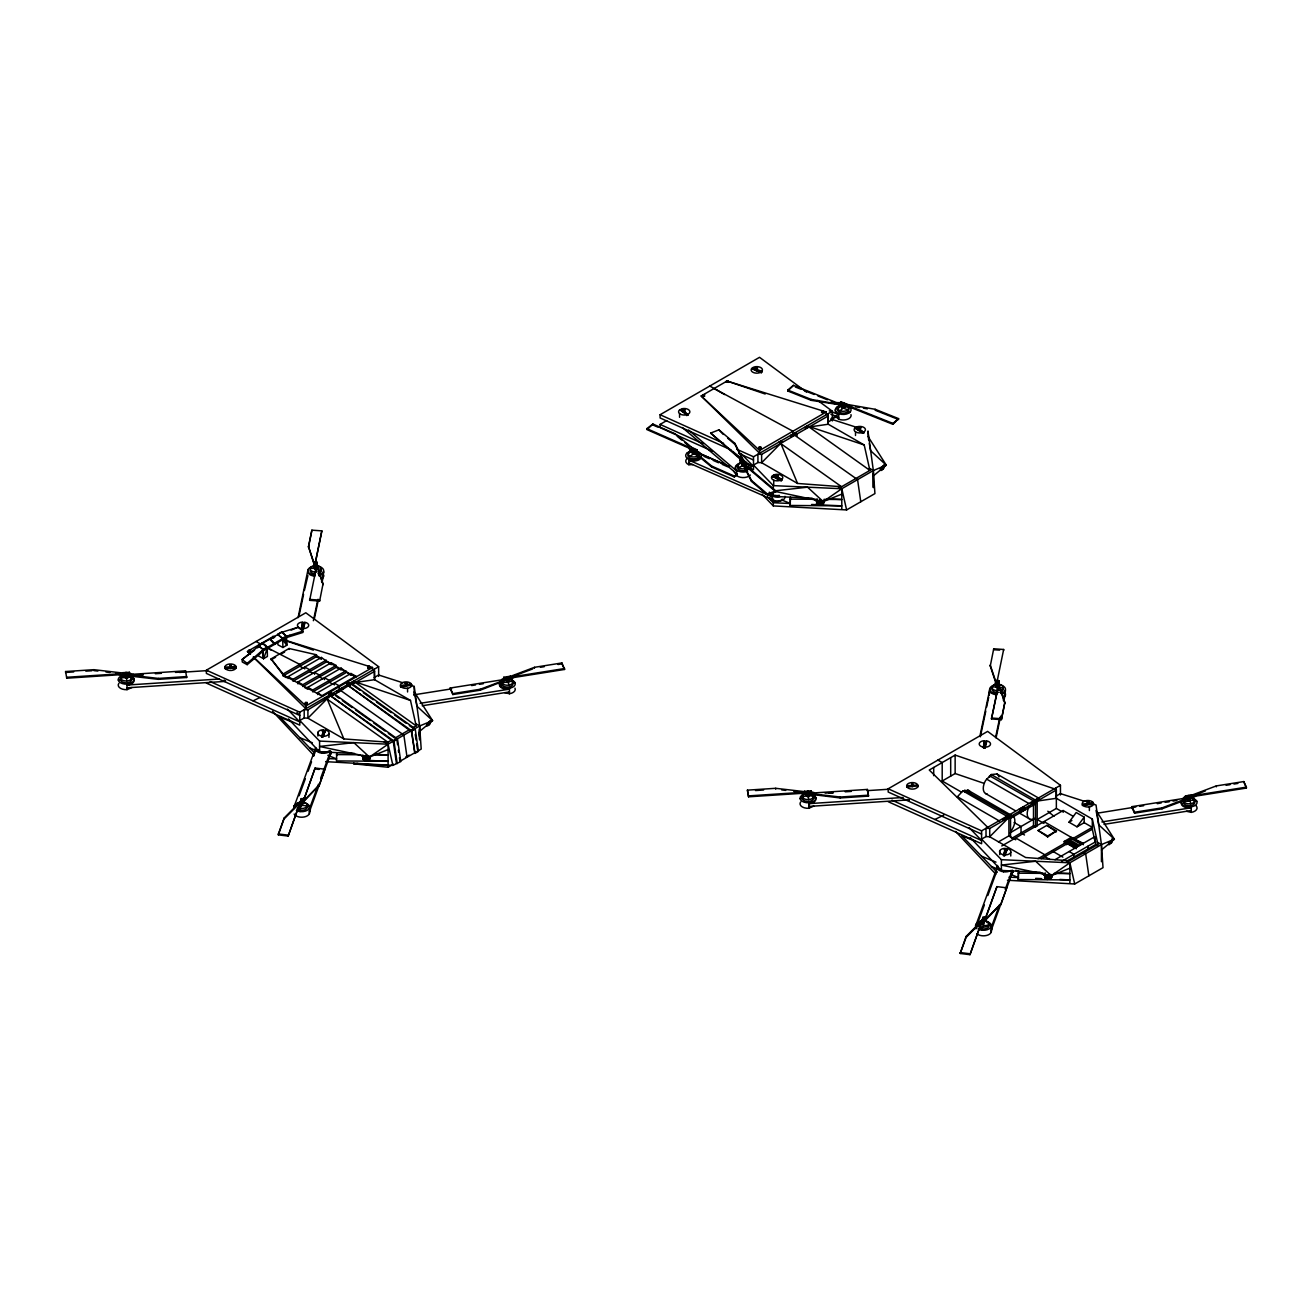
<?xml version="1.0" encoding="UTF-8"?>
<svg xmlns="http://www.w3.org/2000/svg" width="1312" height="1312" viewBox="0 0 1312 1312"><rect width="100%" height="100%" fill="white"/><g stroke="black" fill="none" stroke-linecap="round" stroke-linejoin="round"><path stroke-width="1.5" d="M336.725 755.794L336.725 752.629L336.446 760.927L388.09 761.304L365.917 760.304M790.168 505.464L790.431 497.182L790.168 505.464L841.796 505.858L811.587 504.48M1018.26 879.532L1018.522 871.234L1018.26 879.532L1069.887 879.926L1059.817 879.466M428.45 724.913L429.713 721.633M882.172 469.466L883.632 466.318M1110.264 843.518L1111.723 840.385M127.264 673.056C125.722 675.418 123.869 671.4 127.051 672.744C132.282 681.978 120.097 677.222 126.264 675.631L158.391 679.337L186.681 677.5L186.681 676.566L158.391 678.419L126.264 674.696L129.642 674.483L129.38 673.187L133.217 674.253L185.55 670.826L186.681 677.5M225.09 668.005L225.27 668.415A5.642 3.264 0 0 0 231.158 670.465A5.642 3.264 0 0 0 236.111 667.71L235.783 666.037A5.642 3.264 0 0 0 229.879 663.987A5.642 3.264 0 0 0 224.926 666.742C223.056 671.957 233.093 665.102 236.111 667.283L236.111 668.218L232.437 668.448M806.896 791.972C808.799 788.561 811.226 795.99 808.356 796.958C804.764 796.712 806.454 791.661 809.078 791.661M906.723 785.773L906.74 785.363A5.642 3.264 0 0 1 911.692 782.592A5.642 3.264 0 0 1 917.58 784.642L917.924 786.823L917.924 785.904L906.723 787.134L906.723 785.773L917.76 785.052M273.601 637.468L272.634 636.533L274.585 637.124M429.221 722.748L428.368 723.109L429.139 723.798L429.024 722.453M883.714 465.104A2.263 0.935 -71.2 0 1 884.173 467.023A2.263 0.935 -71.2 0 1 882.746 469.384A2.263 0.935 -71.2 0 1 882.025 467.876C884.026 470.057 881.221 465.383 883.714 466.695L883.32 465.809M1110.264 841.91L1111.231 842.255L1111.379 840.287M393.305 740.591L393.223 741.444L330.706 695.901L393.305 740.591L396.847 738.541L334.248 693.851L330.69 696.114M396.847 738.541L396.749 739.41M411 730.374L410.902 731.227L348.402 685.684L411 730.374L414.543 728.324L351.944 683.634L348.385 685.897M414.543 728.324L414.444 729.193L409.344 725.552M273.093 636.91L272.535 637.944L273.765 638.042M333.346 694.573L330.968 692.884L329.164 694.114L331.247 692.851L331.247 694.064M330.968 692.884L333.363 694.36M331.51 696.246L331.592 695.376M332.477 694.868L307.91 709.874L304.204 709.677L304.204 717.976L299.776 720.534L319.587 741.083L388.09 744.199L419.627 725.979L432.583 720.632L414.231 691.818L416.937 706.2L432.583 720.632L419.627 731.374M334.248 693.851L334.15 694.72L350.173 684.667M351.026 684.372L348.648 682.666L346.86 683.896L348.943 682.65L348.943 683.847M348.648 682.666L351.009 684.585L348.352 686.11M349.189 686.028L349.287 685.176M366.606 757.86C369.771 754.58 366.901 759.73 367.18 758.434C370.197 759.828 368.393 755.105 366.196 758.762L362.883 756.86L362.883 759.386L365.392 760.812L369.771 759.304L370.542 756.516L368.541 757.204L367.573 760.058M820.312 502.414C823.493 499.118 820.607 504.267 820.886 502.972C823.92 504.382 822.116 499.642 819.918 503.3L816.589 501.414M1048.534 876.892L1050.076 875.252L1048.895 877.105L1050.797 876.875L1049.961 875.776L1049.01 877.269M300.546 800.533C304.433 803.124 300.596 796.876 300.546 802.37L301.252 800.451M302.4 804.781L301.711 805.929L300.645 804.978M301.137 803.092L302.777 802.468L300.809 802.075M960.187 953.48L966.091 936.473L982.36 920.056L981.655 921.975L983.852 922.238L980.9 924.009L969.978 954.677L960.187 953.48L966.091 937.391L982.36 920.975C987.378 912.578 977.998 929.946 988.986 924.566M983.229 921.762L984.558 921.254L983.393 920.466M1050.354 875.809L1052.355 875.137L1051.781 877.712L1047.189 879.417L1044.68 877.154L1044.68 878.007L1044.992 875.711L1041.613 873.038L1044.992 875.711M1110.756 840.976L1112.379 840.205M314.634 564.144C311.37 573.787 321.817 568.112 315.897 563.57C313.109 563.192 317.127 568.162 314.634 565.98L308.468 546.497L311.895 530.163L321.85 530.868L315.487 561.979L321.85 530.868M308.468 547.416L311.895 530.163M298.086 617.657L307.91 570.13M298.972 616.214L303.564 594.451M304.384 590.498L307.91 575.656M314.224 566.079L315.044 562.192L317.291 562.356L316.471 567.161L314.224 566.997L316.028 570.146L314.224 566.079L316.471 566.243L317.291 562.356M314.224 567.932L315.044 562.192M301.662 628.481L302.268 622.118A5.642 3.264 0 0 0 297.463 624.955A5.642 3.264 0 0 0 300.956 628.366L303.121 629.498L305.171 622.314A5.642 3.264 0 0 1 308.664 625.742A5.642 3.264 0 0 1 303.859 628.579L303.121 629.498M301.662 629.399L303.006 622.118M302.383 629.498L304.466 623.134M303.121 628.579L304.466 622.216M315.618 569.474L315.077 573.918A5.642 3.264 0 0 1 310.157 570.277M316.881 565.226L323.047 583.791L319.62 601.044L309.665 600.338L316.028 569.228M313.371 620.707L317.881 599.338M321.555 581.856L323.605 572.147A7.905 4.559 0 0 1 318.849 575.804M314.257 619.297L318.422 599.518M322.178 581.708L323.605 574.918M996.612 693.818A7.905 4.559 0 0 1 989.658 689.325A7.905 4.559 0 0 1 996.464 684.766L990.265 666.02L993.709 648.784L1003.647 649.473L1003.647 650.408M979.884 736.262L989.724 689.653A7.905 4.559 0 0 0 996.612 694.737M980.359 736.803L985.788 711.088M986.624 707.135L988.707 697.23M989.724 692.424L989.117 695.262L989.724 688.734M998.252 686.045L998.694 683.831L1004.861 702.396L1001.417 719.648L991.478 718.943L997.842 688.767L996.038 686.537L996.858 680.813L999.104 680.961L997.727 685.323M1003.647 649.473L997.284 680.584L997.284 679.665L999.104 681.896L996.858 681.732L996.038 686.537L998.284 686.701L998.252 684.208A5.642 3.264 0 0 1 1003.155 686.98A5.642 3.264 0 0 1 999.777 690.44M983.475 747.086L984.082 740.722A5.642 3.264 0 0 0 979.26 743.56A5.642 3.264 0 0 0 982.77 746.987L984.935 748.102L986.985 740.936A5.642 3.264 0 0 1 990.478 744.347A5.642 3.264 0 0 1 985.673 747.184L984.935 748.102M983.475 748.004L984.82 740.722M984.197 748.119L986.263 741.739M984.935 747.184L986.263 740.821M997.727 688.078L996.89 692.523M999.104 680.961L998.284 684.848L996.038 684.7M991.478 718.943L997.842 687.832L996.038 685.618L998.284 685.766M995.595 737.36L999.678 717.943M1003.368 700.477L1005.418 690.752A7.905 4.559 0 0 1 1002.434 693.802M996.054 737.902L1000.646 716.139M1003.975 700.313L1005.418 693.523M1001.417 719.648L1004.861 702.396M411.328 731.096L414.92 753.416L418.446 751.382L415.264 729.242L414.559 728.636L411.296 731.128M294.134 814.063A7.905 4.559 0 0 0 302.072 817.212A7.905 4.559 0 0 0 309.386 813.604L310.403 808.963M976.062 928.765L976.751 925.682L975.718 928.47L975.718 924.78M976.833 933.75A7.905 4.559 0 0 0 984.902 935.751A7.905 4.559 0 0 0 991.2 932.209L992.216 927.568M274.7 636.976L272.634 636.533M267.189 647.521C264.893 642.339 258.48 642.339 257.628 647.816L262.22 643.208L267.189 647.521L282.687 638.583L277.718 634.254L281.588 632.023L286.557 636.254L302.957 631.154L302.99 632.433L286.59 637.534L259.842 652.786M278.374 833.956L284.278 817.868L300.546 801.452L299.841 803.37L302.055 803.633L299.087 805.404L288.181 836.072L278.374 834.875L278.374 833.956L288.181 835.154M278.374 834.875L284.278 817.868M297.332 804.207A7.905 4.559 0 0 0 293.921 807.093L315.7 747.758M299.087 795.761L305.319 778.803M308.09 771.259L311.534 761.846M313.617 756.188L315.7 750.53M328.951 737.393L328.951 733.703A5.642 3.264 0 0 0 325.983 730.128L322.26 737.147L323.129 729.784A5.642 3.264 0 0 0 317.898 732.358L317.898 736.048M321.555 737L323.867 729.816M322.26 737.147L325.294 730.915M322.998 737.18L325.294 729.98M299.841 804.289L301.252 798.614L303.449 798.877L302.76 801.714L319.013 785.298L302.76 802.649M288.181 836.072L299.087 805.404M299.087 806.322L302.055 804.551L303.449 798.877M315.126 768.028L304.204 798.696L315.126 768.028L324.917 769.226L319.013 786.232M302.055 804.551L303.449 800.73M300.005 811.587L301.416 801.304M318.521 784.1L309.386 808.979A7.905 4.559 0 0 0 308.271 805.552M320.62 778.36L330.46 751.579M309.386 811.751L331.165 752.432L331.165 753.35M977.44 923.796L984.361 904.952M987.821 895.522L996.808 871.02M1010.765 856.014L1010.765 852.324A5.642 3.264 0 0 0 1007.796 848.733L1004.057 855.752L1004.943 848.388A5.642 3.264 0 0 0 999.711 850.963L999.711 854.653M1003.368 855.621L1005.664 848.421M1004.057 855.752L1007.108 849.52M1004.795 855.785L1007.108 848.602M980.9 924.927L983.852 923.172L981.655 922.894L983.049 917.219L985.263 917.498L984.558 920.335L1000.826 903.919L984.558 921.254M969.978 954.677L980.9 924.009M981.655 922.894L983.049 917.219M985.263 917.498L983.852 921.319L981.655 921.057M1000.826 904.837L1006.73 887.83L996.94 886.633L986.017 916.383L983.049 918.138M983.229 924.517L981.819 930.192M985.263 919.335L983.688 923.238L983.688 918.63M986.017 917.301L996.94 886.633M999.629 904.624L991.2 927.6A7.905 4.559 0 0 0 987.05 922.582M1005.238 889.323L1012.274 870.184M991.2 930.356L1012.979 871.037A7.905 4.559 0 0 1 1011.109 873.136M263.548 658.673L262.564 650.67L263.548 658.673L267.222 648.718L267.418 656.443L263.548 658.673L258.628 656M428.942 723.01L429.91 722.223M428.302 723.42L428.942 722.092L428.647 723.289M1111.74 841.828L1108.968 844.797L1108.509 842.714M314.634 565.98L316.881 565.98L323.047 584.709L323.047 583.791M316.881 564.291L315.618 564.865M997.432 688.095C989.51 678.73 1004.516 683.372 996.874 684.159M998.694 682.912L996.448 682.748M429.139 722.19L428.45 723.306M694.72 451.033L692.49 451.049L694.638 450.705M305.778 703.888C303.072 702.691 310.19 703.38 305.483 702.51C304.253 703.79 309.304 704.724 305.483 703.412L307.106 704.314L305.516 704.347M306.844 703.872L307.09 702.494L305.483 702.51M368.065 666.381C372.444 667.136 367.491 667.956 368.082 668.218L368.065 666.381L369.656 666.365L369.689 668.185M368.082 668.218L368.328 666.824M369.41 667.742L369.656 666.365M323.014 577.756L323.605 571.228M1004.812 696.36L1005.418 689.833M882.32 467.679L883.14 466.334M984.558 919.4L982.327 919.302M365.392 760.812L364.605 756.827L366.212 754.99M822.263 501.742L824.264 501.069L823.477 503.857L819.098 505.35L816.589 503.103L816.589 503.939L817.163 498.839M819.098 505.35L818.311 501.381L819.623 499.757M1044.68 878.007L1045.254 872.89M1047.189 879.417L1046.976 874.579M957.301 796.843L962.942 790.874L968.584 790.316A11.3 6.527 -60 0 1 970.65 793.268M726.34 381.07L728.291 381.677M759.025 447.195L761.124 447.474L759.205 447.064L761.157 448.409L759.222 448.884L760.829 447.966M1069.018 822.214L1076.201 812.522L1084.188 817.13L1084.188 822.673L1077.004 826.822L1069.018 822.214L1071.888 820.541M1077.004 826.822L1084.188 817.13M774.654 500.954L773.309 502.742L773.309 505.907L846.617 509.942L874.924 493.591L873.349 470.516L867.954 430.976L868.626 439.963M367.393 758.434L368.344 757.188M368.147 756.253L366.884 758.139L367.868 758.73L368.836 757.483L367.573 756.614M367.13 758.287L368.098 757.04M751.792 368.41L751.464 368.803A5.642 3.264 0 0 0 753.564 372.575A5.642 3.264 0 0 0 760.435 372.378L761.419 372.674L762.092 370.984A5.642 3.264 0 0 0 759.992 367.212A5.642 3.264 0 0 0 753.121 367.409L751.792 369.344L751.792 368.41L761.764 372.28M842.271 403.079L842.829 404.063L844.338 403.489L842.271 403.079L842.091 408.163L844.223 407.77M844.272 405.506L811.21 400.34L787.774 390.992L787.774 390.074L793.465 385.318L838.302 403.309M727.848 380.808L726.75 381.94M1002.876 819.787L1006.862 816.244L1010.863 815.178M1031.183 803.436L1035.168 799.894L1039.17 798.828M284.278 818.786L297.84 805.109M962.942 790.874L1008.895 817.409L989.724 836.777L986.017 836.58L981.589 839.139L1001.4 859.688L1069.887 862.804L1101.44 844.584L1114.38 839.237L1096.045 810.439L1098.751 824.822L1114.38 839.237L1101.44 849.979M692.703 448.72L693.179 449.721L694.72 449.196L692.703 448.72L692.49 453.804L694.638 453.476M776.704 478.831L781.116 480.782L781.116 479.864L771.915 476.338A5.642 3.264 0 0 0 773.719 480.176L773.719 485.702M781.116 480.782C783.969 478.093 771.751 477.634 772.276 475.977M782.001 480.11L782.362 478.814A5.642 3.264 0 0 0 780.558 474.993A5.642 3.264 0 0 0 773.686 474.993L773.162 476.223M428.844 723.273L427.302 723.502A2.263 0.935 -71.2 0 0 429.024 723.42M882.566 467.826L881.008 468.056M1110.657 841.894L1109.116 842.124M125.263 677.336L120.524 678.107L120.524 679.96L118.277 680.108M250.264 651.621C250.838 648.554 247.935 654.212 250.543 651.096C248.591 647.866 247.689 653.376 250.28 651.162L250.313 652.097M262.22 643.208L242.179 659.493L242.244 661.986L247.181 664.659L263.351 650.949M247.181 664.659L247.132 663.364L263.318 649.67L258.349 645.438M756.368 371.165L757.188 370.46M787.774 390.992L793.465 385.318M839.778 402.866L841.058 401.8L846.634 404.014L845.354 406.933L839.778 404.703L839.778 402.866L845.354 405.096L846.634 404.014M839.992 410.738L842.566 408.59L842.566 403.981M892.931 423.415L898.622 418.643L875.202 409.311L843.846 403.834L846.634 404.932L845.354 406.015L849.602 406.13L892.931 423.415L892.931 424.334L849.602 407.048L845.354 406.933L845.354 405.096M892.931 424.334L898.622 418.643M873.349 475.912L886.289 465.17L867.954 436.371M248.722 650.932L250.707 650.276M248.755 651.867L249.198 650.539M506.383 678.894L508.482 679.206L480.241 690.194L452.788 694.54L450.131 688.046L500.922 679.993L503.792 678.173L504.398 679.436L507.662 678.927L480.241 689.259L452.788 693.622L450.131 688.046M691.588 449.245L690.227 450.295L691.588 447.408L696.984 449.786L695.606 452.656L690.227 450.295L688.734 447.982L646.832 429.549L646.832 428.63L652.917 424.038L675.565 433.993M648.358 428.401L652.917 424.038M690.178 456.314L692.916 454.247L692.916 449.622M692.916 451.476L711.645 466.99L734.294 476.961L737.328 473.73M734.294 476.961L737.328 474.665M777.59 478.158L777.147 475.731M254.544 650.162L242.179 659.493L247.132 663.364M821.771 410.935L823.378 411.804M823.378 410.902C818.54 411.722 824.313 414.297 823.395 411.837M998.957 776.917A11.3 6.527 -60 0 0 996.89 773.982L991.249 774.539L985.591 780.509A11.3 6.527 -60 0 0 987.247 794.055M277.586 641.552L277.98 644.832L282.916 647.505L286.787 645.258L285.786 637.255L289.87 635.32M863.952 432.763L856.72 426.974L863.952 432.763L862.853 433.304L855.112 427.843A5.642 3.264 0 0 0 855.506 431.812L855.506 435.502M858.015 430.074L855.604 428.45L856.72 427.909M863.952 431.845L864.444 431.517A5.642 3.264 0 0 0 864.067 427.564A5.642 3.264 0 0 0 857.326 426.744L856.72 426.974M564.586 668.53L513.796 676.598L510.926 678.402L510.319 677.14L507.055 677.664L534.476 667.316L561.93 662.954L564.586 669.448L513.796 677.517L510.926 679.321L504.398 680.354L503.792 677.254L510.319 676.221L510.926 679.321M1189.459 797.188L1189.738 798.385L1162.055 808.799L1134.585 813.161L1131.928 807.585L1131.928 806.65L1182.719 798.598L1185.605 795.876L1192.132 794.826L1192.739 797.926L1186.196 798.975L1185.605 795.876M1185.605 797.712L1182.719 799.516L1182.719 798.598M1192.132 794.826L1192.739 797.926L1195.609 796.122L1246.4 788.069L1246.4 787.151L1195.609 795.203L1192.739 797.007L1192.132 795.761M301.252 798.614L301.252 799.533L304.204 797.778M781.116 479.864L780.591 480.159A5.642 3.264 0 0 1 773.719 480.176M296.938 712.514L299.776 715.45L206.378 673.417L206.378 670.186L305.811 612.77L378.643 666.693L378.643 676.385M250.379 654.294L247.443 651.424L273.322 636.484M262.236 643.47L281.588 632.368L297.988 627.267L302.957 631.154M731.079 449.918L660.1 417.954L660.1 414.723L759.533 357.323L806.47 392.075M701.166 395.978L759.599 450.475L759.599 453.247L701.166 395.978L727.045 381.038L826.248 412.001L826.248 414.772M263.302 649.309L267.189 647.078M282.67 638.14L286.541 635.91M712.4 451.18L660.1 427.646L660.1 424.416L666.742 420.562M317.652 694.573L317.602 692.703L322.555 696.311L283.146 674.942L271.059 658.903L289.083 648.505L316.438 654.77L316.487 656.64L321.407 659.313M271.076 659.838L275.586 657.246M281.604 653.77L284.606 652.031M286.442 677.664L283.162 675.877L283.113 674.007L316.438 654.77M283.162 675.877L316.487 656.64M288.099 678.55L288.05 676.68L321.358 657.443L331.264 664.659L331.214 662.79L297.89 682.027L297.939 683.896M288.05 676.68L292.97 679.354L326.294 660.116M326.344 661.986L293.019 681.223L292.97 679.354M297.89 682.027L302.826 684.7L336.134 665.463L336.184 667.332L341.12 670.006M336.184 667.332L302.875 686.57L302.826 684.7M304.515 687.455L307.795 689.243L307.746 687.357L341.071 668.12L350.976 675.336L350.927 673.466L317.602 692.703M307.746 687.357L312.682 690.03L345.991 670.793M346.04 672.662L312.715 691.9L312.682 690.03M322.522 695.376L355.847 676.139L355.88 677.074L346.024 671.728M253.298 657.148L305.893 708.693L305.893 705.938L372.526 667.464L372.526 670.219M329.476 694.114L331.247 693.08M347.172 683.896L348.943 682.88M206.378 670.186L299.776 712.236L378.643 666.693M759.205 447.95L760.796 447.031M330.673 696.328L334.199 694.278M412.624 727.898L416.166 725.848L410.492 700.444L374.56 679.698L374.215 669.251L374.56 671.383L351.846 684.503L360.062 690.358M759.599 450.475L826.248 412.001M736.672 449.212L753.498 456.773L832.366 411.246L817.802 400.455M374.215 677.55L378.643 674.991L402.997 682.83M757.926 462.513L757.926 454.214L761.632 454.411L828.266 415.937L827.921 413.805L828.266 424.235L864.214 444.981L869.889 470.401L841.582 486.736L797.565 483.456L761.632 462.71L757.926 462.513L753.498 465.071L773.309 485.62L841.796 488.736L873.349 470.516L886.289 465.17L870.643 450.754L869.298 443.554M827.921 422.103L832.366 419.545L856.72 427.368M304.204 717.976L307.91 718.172L343.859 738.918L387.86 742.198L391.402 740.148M409.098 729.931L394.945 738.115L388.368 733.424M393.223 741.444L397.142 739.033L393.354 741.247M414.822 728.816L411 730.964L415.264 729.242M396.437 763.354L393.239 741.214L397.569 739.46L400.767 761.6L392.895 765.388L325.638 761.649M367.278 758.369L368.836 757.483M353.846 762.928L353.846 763.846L388.09 767.241L393.338 764.207M405.605 757.122L409.114 755.105M399.455 757.696L399.98 761.304L421.201 749.054L419.627 725.979L414.231 686.438L410.492 685.225M981.589 834.071L888.191 792.022L888.191 788.791L987.624 731.391L1060.457 785.298L1060.457 794.99M1054.34 788.84L955.136 755.089L929.257 770.029L987.706 827.314M937.9 760.091L942.196 762.567L942.196 781.017L955.136 773.539L983.754 783.264M888.191 788.791L981.589 830.84L1060.457 785.298M989.724 828.479L1056.357 790.004L1056.029 787.872L1056.357 798.303L1092.306 819.049L1097.98 844.469L1069.674 860.803L1025.656 857.523L989.724 836.777L989.724 828.479L986.017 828.282L986.017 836.58M1010.552 818.294L1035.529 803.879M1056.029 796.171L1060.457 793.612L1084.811 801.435M1010.092 832.825L1035.168 818.344L1033.102 819.229A11.3 6.527 -60 0 1 1029.526 805.863M998.432 841.894L1008.895 835.859L1015.685 839.778L1015.685 837.925L1044.828 854.768L1044.828 856.605L1049.912 859.54M1061.26 811.275L1056.357 808.438L1037.185 819.508L1043.975 823.428M1011.667 838.384L1033.495 825.773L1035.529 826.937L1037.185 825.97L1037.185 801.074L991.249 774.539M1001.778 845.945L1063.146 810.521L1073.446 816.458M1038.071 830.463L1046.861 825.396L1056.439 830.922L1047.648 836.908L1038.071 830.463L1047.648 835.99L1056.439 830.922M1064.229 843.288L1064.229 841.451L1071.297 837.368L1083.286 843.354L1083.286 844.748M1064.229 841.451L1066.098 841.599L1073.167 837.515M1037.972 858.72L1067.853 841.468M1072.954 838.516L1092.306 827.347L1083.728 822.394M1041.351 858.622L1067.853 843.304M1074.725 839.352L1092.306 829.2L1092.306 819.049M1054.979 859.704L1094.618 836.81L1095.717 844.485L1066.853 861.148M1061.539 861.443L1095.717 841.714M1007.452 880.254L1074.708 883.993L1103.015 867.658L1101.44 844.584L1096.045 805.043L1092.306 803.846M125.263 674.565L127.198 674.729L126.264 675.631M811.193 790.874L811.439 794.006L804.715 794.449L804.453 791.316L811.193 790.874L811.193 792.71L806.896 793.826L840.188 797.958L868.495 796.105L867.363 789.43L815.014 792.858L811.193 791.792L811.439 793.088L808.077 793.317L840.188 797.024L868.495 795.187M687.947 414.198L688.505 413.903A5.642 3.264 0 0 0 688.898 409.951A5.642 3.264 0 0 0 682.371 408.688L687.947 415.117L679.96 409.639A5.642 3.264 0 0 0 679.567 413.608L679.567 417.298M687.406 415.396L680.518 410.279L681.715 409.803L687.947 415.117M742.576 460.496C746.594 458.118 738.787 468.745 744.281 465.432M831.037 418.626L837.105 415.609M831.037 419.545L837.105 416.527M859.229 430.877L860.328 430.336M253.085 700.887L260.235 697.344M934.882 819.492L943.836 815.08M702.871 394.633C702.035 398.733 706.184 391.894 704.003 395.699M118.9 683.29A7.905 4.559 0 0 0 127.034 689.653L131.954 687.488M800.697 801.911A7.905 4.559 0 0 0 808.832 808.274L813.752 806.093M291.133 630.121L297.988 627.267M841.796 494.132L823.198 501.594L775.31 491.442M388.09 749.578L369.476 757.057L319.587 746.462L353.846 742.641L369.476 757.057L388.09 744.199L392.895 765.388M1069.887 868.183L1051.289 875.662L1001.4 865.067L1035.644 861.246L1051.289 875.662L1069.887 862.804L1074.708 883.993M684.831 412.46L684.224 409.934M742.248 460.889L740.378 461.627L740.23 459.184L710.645 433.091L718.943 429.844L734.933 443.44L744.15 461.594L742.248 459.052L740.378 459.79L740.378 461.627L743.297 463.53M740.378 459.79L744.183 463.021L746.052 462.283L746.2 466.58L775.786 491.754L767.487 495.001L751.497 481.389L742.084 462.923L744.15 462.513L744.15 460.676M746.052 464.136L744.183 464.874L744.183 463.021M738.541 467.482L742.28 466.022L742.28 461.398M746.2 466.58L746.052 463.218L744.183 463.94L742.28 462.332L751.497 480.471L767.487 494.083L775.786 490.836L775.786 491.754M862.853 432.386L862.23 432.616A5.642 3.264 0 0 1 855.506 431.812M512.549 676.516L532.656 668.923M1188.869 796.269L1216.29 785.921L1243.743 781.575L1246.4 787.151M1205.318 790.988L1188.869 797.188C1191.952 792.94 1187.655 798.746 1188.869 795.351M1131.928 806.65L1134.585 812.226L1162.055 807.88L1189.459 797.532L1186.196 798.04L1185.605 796.794M704.413 394.83L702.445 395.47M997.12 686.848L991.954 687.045M807.536 795.744L802.337 796.712L802.337 798.565L800.09 798.713M506.268 677.533C511.778 677.123 502.611 676.664 507.662 679.846M507.055 681.354C504.349 683.421 511.959 682.617 508.449 679.042M842.993 407.409L838.565 406.195L838.565 408.048A5.642 3.264 0 0 0 837.892 408.803M315.602 568.178L310.157 568.44M400.521 686.504L400.521 685.586L411.23 683.88L411.607 685.618L411.607 684.7L400.521 686.504L406.261 686.471L405.867 685.651M400.619 686.93L411.509 685.192M540.364 667.3L544.283 666.676M558.01 664.495L561.93 663.872L564.586 669.448M504.398 678.517L510.926 677.484M471.615 685.553L475.518 684.946M479.421 684.323L483.341 683.7M413.903 694.835L451.64 688.849M506.268 682.158L501.906 682.847L501.906 684.684L499.741 685.028M514.976 682.617L512.812 682.962L512.812 681.108L508.334 681.65M420.086 703.33L509.45 689.144A7.905 4.559 0 0 1 501.118 687.554A7.905 4.559 0 0 1 500.479 682.486M422.234 705.758L509.45 691.916M1082.334 805.109L1093.519 803.731A5.642 3.264 0 0 1 1089.37 806.896A5.642 3.264 0 0 1 1083.007 805.404L1082.334 804.19L1093.044 802.485L1093.421 804.223L1089.862 804.797M1082.433 805.535L1093.322 803.813M1226.097 785.298L1230.016 784.674M1233.936 784.051L1237.856 783.428M1186.196 797.122L1192.739 796.089M1097.701 813.128L1135.848 806.962M1139.751 806.339L1143.654 805.716M1157.282 803.682L1161.235 802.928M1165.138 802.304L1169.189 801.796M1172.961 801.074L1176.864 800.451M1181.538 803.649L1183.719 803.305L1183.719 801.452L1190.148 800.91L1190.263 795.81M1184.26 800.828A5.642 3.264 0 0 0 1188.459 805.666A5.642 3.264 0 0 0 1194.609 801.566L1196.79 801.222M1101.883 821.935L1191.263 807.766A7.905 4.559 0 0 1 1181.522 802.206M1104.048 824.362L1191.263 810.521M693.458 453.083L689.112 451.738L689.112 453.591L687.308 452.804M1037.185 801.074L1056.357 798.303M808.077 794.236L808.996 793.35M743.133 465.006L740.05 462.956M357.832 763.387L353.846 763.846L388.09 765.404M775.326 490.786L807.552 487.178L823.198 501.594L841.796 488.736L846.617 509.942M1189.459 798.45L1188.377 798.286M73.685 671.924L65.6 672.449L65.6 671.531L93.89 669.678L126.018 673.4L122.639 673.63M85.805 671.137L91.873 670.744M122.639 674.548L122.902 675.844L122.639 672.695L129.38 672.269L129.642 675.401L122.902 675.844L119.064 674.778L66.732 678.206L65.6 671.531M122.639 672.695L122.902 674.926L119.064 673.86L66.732 677.287L66.732 678.206M224.926 667.168L235.947 666.447M122.902 673.991L129.642 673.564M224.91 668.513L236.127 667.792M135.234 675.04L143.287 674.516M155.357 673.728L161.392 673.318M175.496 672.4L185.55 671.744L185.55 670.826M139.302 675.057L143.32 674.794M179.449 672.433L207.542 670.596M134.004 679.075L131.758 679.222L131.758 677.369L126.592 677.14M219.366 679.009L127.034 685.044A7.905 4.559 0 0 0 133.496 678.845M127.034 687.816L225.32 681.387M804.453 791.316L804.715 794.449L800.878 793.399L748.529 796.81L747.414 790.152L775.704 788.299L807.815 792.022M755.499 790.546L763.584 790.004M747.414 790.152L748.529 795.892L800.878 792.464L804.715 793.53L804.453 792.235M804.715 792.612L811.439 792.169M825.084 793.12L833.136 792.596M845.223 791.808L851.258 791.415M829.135 793.137L833.153 792.874M867.281 790.644L889.356 789.201M815.802 797.68L813.555 797.827L813.555 795.99L808.11 795.712M903.181 797.483L808.832 803.649A7.905 4.559 0 0 0 814.309 796.4M808.832 806.421L909.15 799.861M249.149 650.08L250.723 651.228M692.539 451.049A7.905 4.559 0 0 0 687.34 458.364A7.905 4.559 0 0 0 688.816 464.727L692.752 464.612M303.744 623.036C300.235 623.2 305.056 624.643 303.154 623.085M985.558 741.641C982.032 741.805 986.854 743.232 984.968 741.69M790.168 499.134L815.982 499.314A2.247 1.82 7.8 0 0 816.507 499.56M823.92 499.38L841.796 499.511L827.97 498.888M336.446 754.58L360.275 754.761M374.182 754.859L388.09 754.974L376.232 754.433M1018.26 873.185L1044.073 873.382M1054.012 873.464L1069.887 873.579L1056.062 872.956M272.65 637.468L273.454 636.533M769.34 492.164L773.309 496.395L812.161 498.166M322.998 736.262L323.72 736.294A5.642 3.264 0 0 0 328.951 733.703M288.46 718.927L319.587 751.858L354.502 753.432M329.099 758.631L336.708 758.976L327.803 755.335M1006.402 849.372C1000.843 848.848 1008.108 851.701 1005.468 849.159M1004.795 854.866L1005.533 854.899A5.642 3.264 0 0 0 1010.765 852.324M970.257 837.548L1001.4 870.463L1040.252 872.234M1009.01 877.154L1018.522 877.58L1011.404 874.661M1035.644 878.368L1041.695 878.63M315.044 563.127L317.291 563.274L315.487 561.06M321.358 569.228L316.881 568.736M999.678 650.129L993.709 649.702L993.709 648.784M302.334 626.218L303.794 626.316M998.694 687.521L1003.172 687.832M991.478 718.025L1001.417 718.73M984.148 744.822L985.607 744.921M97.908 671.072L93.89 670.612L93.89 669.678M105.944 672.006L109.962 672.466M115.981 673.171L119.999 673.63M781.722 789.906L785.74 790.382M793.776 791.316L797.778 791.776M322.719 733.867L324.146 734.048M1004.516 852.472L1005.943 852.652M315.126 768.947L319.046 769.422M301.252 799.533L303.449 799.812M299.841 802.436L302.055 802.714M296.118 804.6L300.546 805.142M307.172 805.945L302.76 805.404L302.76 800.796M977.932 923.205L982.36 923.746M960.187 952.561L969.978 953.758M305.516 703.445L306.828 702.937M847.765 405.441L851.685 406.113M855.604 406.802L859.524 407.491M863.444 408.18L867.363 408.852M787.774 390.074L811.21 399.422L842.566 404.9L843.846 404.752L843.846 402.899M1003.368 854.686L1002.68 854.555A5.642 3.264 0 0 1 999.711 850.963M321.555 736.081L320.866 735.934A5.642 3.264 0 0 1 317.898 732.358M1186.491 811.275L1191.263 812.374A7.905 4.559 0 0 0 1195.986 805.666M504.677 692.67L509.45 693.753A7.905 4.559 0 0 0 514.976 688.144M773.654 500.643L774.949 501.053M284.999 640.125L372.526 667.464M864.214 444.981L807.077 425.842M410.492 700.444L353.371 681.289M727.045 381.038L765.191 394.01M284.77 640.371L313.388 650.112M429.516 721.994L430.205 720.665C431.484 722.846 425.892 729.111 426.695 724.093M808.651 793.071L807.815 791.087M898.622 419.578L875.202 410.23L875.202 409.311M752.629 367.721L761.764 371.362M752.137 368.967L761.419 372.674M795.351 386.991L801.009 389.254M804.781 390.746L814.194 394.502M817.966 396.011L827.396 399.766M831.152 401.275L836.81 403.522L836.81 402.604L841.058 402.718L839.778 403.784L842.566 405.818M836.695 407.31L838.565 408.048M849.717 412.493L847.847 411.755L847.847 409.902L844.141 408.426L844.141 403.817M829.315 410.836L838.712 414.576A7.905 4.559 0 0 1 839.811 406.687M830.89 414.231L838.712 417.347M781.526 499.872L790.431 503.513L773.309 502.742L767.651 496.871M974.816 841.041L961.762 835.711L997.153 872.398M981.589 856.244L996.005 862.148M1015.816 870.25L1019.424 871.726M991.495 866.527L998.612 869.446M291.149 721.666L279.964 717.09L313.929 752.317M299.776 737.639L312.387 742.805M309.681 747.922L315.028 750.103M363.67 759.123L362.883 758.549L364.605 760.238M773.162 475.305L782.001 479.192M772.653 476.518L781.64 480.471M652.917 424.957L658.132 427.253M646.832 428.63L688.734 447.064L690.227 449.36M691.588 448.327L694.294 449.508L677.123 435.289M690.227 448.442L695.606 450.82M698.394 451.935L698.394 452.853L728.094 465.924M729.439 466.629L698.476 453.001L696.984 450.705L695.606 451.738L692.916 450.557L711.645 466.072L734.294 476.043M703.937 456.33L709.398 458.724M713.056 460.332L718.517 462.742M722.158 464.35L727.619 466.744M699.886 458.331L698.099 457.544L698.099 455.707A5.642 3.264 0 0 0 695.754 450.705M772.342 500.577L772.342 496.887L688.816 460.118A7.905 4.559 0 0 0 701.444 457.068M688.816 462.89L772.342 499.659A7.905 4.559 0 0 1 769.849 497.789M660.1 414.723L723.601 443.325M738.541 453.28L753.498 460.004M660.1 424.416L703.052 443.751M746.02 463.103L753.498 466.465L741.149 453.657M749.759 468.007L753.498 469.696L753.498 456.773M891.93 800.156L981.589 840.516L969.24 827.724M888.191 801.698L981.589 843.747L981.589 830.84M210.117 681.551L299.776 721.912L287.426 709.12M206.378 683.093L299.776 725.142L299.776 712.236M714.105 388.5L792.924 431.238L792.924 434.01L857.572 479.634L860.77 501.758M331.214 662.79L336.134 665.463M350.927 673.466L355.847 676.139M316.454 655.705L321.391 658.378L321.358 657.443M326.311 661.051L344.384 670.842M267.55 647.833L299.776 664.397L299.825 666.266L303.105 668.038M312.961 673.384L309.681 671.596L309.632 669.727L304.696 667.054L304.745 668.94M322.818 678.73L319.538 676.943L319.488 675.073L314.552 672.4L314.601 674.27M332.674 684.077L329.378 682.289L329.328 680.42L324.408 677.746L324.458 679.616M807.421 427.974L805.404 426.81L805.404 428.647M869.397 468.253L873.349 470.516L873.349 487.638L873.169 473.353M795.023 432.796L797.04 433.96L797.04 435.814M709.808 386.023L724.618 394.568M792.842 436.388L790.824 435.223L790.824 437.06M780.443 441.209L782.46 442.374M778.77 442.177L841.582 486.736M837.86 486.457L841.796 488.736L841.796 509.023M996.808 773.949L1038.989 798.303M986.558 779.082L1028.739 803.436M1023.114 806.864L1025.131 808.028L1025.131 809.865M1021.015 808.077L1023.048 809.242L1023.048 811.078M1043.975 821.591L1071.412 837.433M1072.248 838.056L1082.351 843.895M1071.314 838.598L1081.416 844.436M1018.916 809.291L1020.949 810.455L1020.949 812.292M1056.439 831.841L1046.861 825.396M1069.444 839.664L1079.563 845.502M1068.23 840.369L1078.349 846.207M985.591 793.547L1015.472 810.783M1018.981 812.817L1029.526 818.901M1067.099 841.025L1077.201 846.863M1066.098 841.599L1076.201 847.437L1076.201 848.831M1068.46 844.01L1075.397 848.028M1083.827 852.636L1085.664 853.702L1088.862 875.826M1074.61 847.896L1066.623 843.288L1066.623 844.682M967.616 790.021L1011.552 815.392M1069.132 851.521L1073.921 854.292L1073.921 857.064M942.196 781.017L961.614 792.218M1014.094 822.526L1021.015 826.511L1021.015 832.972L1024.508 834.99M1052.421 851.111L1062.884 857.146M957.383 796.728L999.547 821.066M1065.951 860.524L1069.887 862.804L1069.887 883.091M351.698 682.256L353.715 683.421M415.691 723.699L419.627 725.979L419.627 739.919M343.334 689.423L341.317 688.259L341.317 690.096M256.102 641.47L260.383 643.946M267.402 647.997L270.895 650.014M339.218 689.456L403.85 735.081L407.048 757.221M339.136 691.834L337.118 690.67L337.118 692.523M326.737 696.672L328.754 697.836M325.064 697.64L387.86 742.198M384.137 741.92L388.09 744.199L388.09 767.241M367.622 757.204L368.59 757.795M367.376 757.516L368.344 758.106M367.13 757.828L368.098 758.418M856.096 428.138L863.46 433.075M869.889 470.401L809.094 427.007L828.266 424.235L828.266 415.937M416.166 725.848L355.388 682.453L374.56 679.698L374.56 671.383M363.342 692.703L373.198 699.739M376.495 702.1L391.271 712.646M394.568 714.991L406.064 723.207M347.762 683.175L350.14 684.88M347.746 683.388L350.124 685.094M346.876 683.683L349.238 685.602M335.806 695.885L339.086 698.23M342.366 700.575L352.223 707.611M355.519 709.956L370.296 720.518M373.576 722.863L385.088 731.063M330.083 693.392L332.461 695.081M330.05 693.605L332.428 695.311M329.197 693.9L331.542 695.819M286.557 636.254L281.588 632.023M258.366 645.783L263.318 649.67M813.522 498.97L816.9 501.66M360.931 755.318L363.194 757.106M277.718 634.516L282.687 638.583M270.223 638.846L275.208 644.11M269.731 639.141L274.716 644.389M1047.829 811.226L1053.962 816.277M677.123 436.207L681.797 440.094M684.93 442.685L689.604 446.556M834.645 415.724L838.712 419.184A7.905 4.559 0 0 0 847.486 419.266A7.905 4.559 0 0 0 850.98 414.608M723.306 434.469L718.943 429.844M727.652 438.192L734.933 444.374L743.232 460.709M742.248 459.052L746.052 462.283M732.686 451.328L740.444 457.921M745.101 461.89L748.201 464.53M710.645 433.091L740.23 458.249L740.378 460.709M746.2 465.662L775.786 490.836M688.554 430.041L736.672 470.975A7.905 4.559 0 0 1 738.771 464.645M682.371 427.548L736.672 473.747M247.443 651.424L250.444 654.212M253.446 657.017L305.893 705.938M821.279 501.151L821.853 500.79M821.296 503.004L821.279 504.612M816.589 499.692L818.311 501.381M1049.387 874.3L1049.387 875.219M1049.387 877.072L1049.387 877.99A2.263 1.591 -45.7 0 1 1048.878 874.53M1048.272 876.35A2.263 1.591 -45.7 0 0 1049.961 878.548A2.263 1.591 -45.7 0 0 1051.634 875.202A2.263 1.591 -45.7 0 0 1048.272 876.35L1048.977 877.039L1046.418 877.154L1044.68 875.481M1044.68 873.759L1046.418 875.448M364.605 756.827L362.883 755.154L362.883 759.386M762.075 494.263L773.309 505.907M995.792 874.153L955.579 831.447M313.978 755.548L272.535 711.219M271.059 658.903L283.113 674.007M1093.044 802.485L1092.748 802.108A5.642 3.264 0 0 0 1086.385 800.599A5.642 3.264 0 0 0 1082.236 803.764L1082.334 804.19M411.23 683.88L410.935 683.486A5.642 3.264 0 0 0 404.572 681.994A5.642 3.264 0 0 0 400.422 685.159L400.521 685.586M733.9 471.385L736.672 475.584A7.905 4.559 0 0 0 750.333 475.01M396.847 739.148L397.585 744.708M369.394 666.808L368.344 667.759M1246.4 788.069L1243.743 781.575M1190.656 803.731L1189.459 796.614M508.859 685.126L507.662 677.992M917.76 785.986L917.941 786.396A5.642 3.264 0 0 1 912.955 789.086A5.642 3.264 0 0 1 907.068 787.036L906.887 786.626M797.565 483.456L780.788 443.341L761.632 462.71L761.632 454.411M343.859 738.918L327.082 698.804L307.91 718.172L307.91 709.874M999.301 686.602L1004.861 703.33M996.448 683.667L990.265 665.102L990.265 666.02M308.468 546.497L314.634 565.062M411.607 684.7L411.722 685.11A5.642 3.264 0 0 1 407.573 688.275A5.642 3.264 0 0 1 401.193 686.783L400.914 687.324M1094.864 840.615L1094.897 838.056M1092.306 829.2L1094.618 839.582L1094.618 836.81M868.495 796.105L867.363 789.43M808.586 799.598L808.077 792.382M230.436 667.726L230.6 668.579M126.772 680.977L126.264 673.778M415.264 734.49L416.068 740.017M416.626 743.888L417.413 749.283M411.722 731.292L414.92 753.416M398.372 750.234L398.668 752.301M394.026 741.493L397.224 763.633M419.086 732.801L419.627 736.754L419.496 730.8M368.852 666.529L368.885 668.054M341.071 668.12L341.087 669.071M334.314 684.962L334.265 683.093L339.185 685.766L339.218 691.309M307.09 702.494L307.106 704.314M306.286 702.642L306.319 704.183M289.083 648.505L289.116 649.44M286.59 637.534L286.787 645.258L282.72 639.78L282.916 647.505M274.126 636.254L274.159 637.206M249.854 650.326L249.887 651.26M249.575 650.9L249.608 651.834M419.315 729.177L419.545 739.115M1216.29 785.921L1216.29 786.839M1195.609 795.203L1195.609 796.122M1194.609 801.566L1194.609 799.73L1188.082 800.763L1188.082 797.991M1191.263 806.831L1191.263 812.374M1162.055 807.88L1162.055 808.799M1134.585 812.226L1134.585 813.161M1112.018 839.286L1112.018 840.959M1101.44 861.705L1101.44 844.584L1097.504 842.304L1097.504 846.371M1093.421 803.305L1093.421 804.223M1089.37 806.896L1089.37 810.586M1088.074 846.125L1088.074 848.897M1087.878 801.911L1087.878 804.666M1063.146 810.521L1063.146 812.358M1056.357 790.004L1056.357 808.438M1047.648 835.99L1047.648 836.908M1035.529 826.937L1035.529 802.026L989.576 775.753L989.576 777.344M1033.495 802.714L1033.495 825.773M1012.979 871.037L1012.979 871.955M1010.552 837.499L1010.552 816.441L964.615 790.168L964.615 791.759M1008.895 817.409L1008.895 835.859M1005.238 849.799L1005.238 852.57M1003.598 870.856L1003.598 871.791M1001.4 859.688L1001.4 870.463M997.842 687.832L997.842 688.767M997.694 682.174L997.694 684.028M997.497 869.134L997.497 865.444A7.905 4.559 0 0 0 1007.682 870.742M996.858 680.813L996.858 682.65M991.2 926.682L991.2 932.209M984.869 742.116L984.869 744.872M966.091 936.473L966.091 937.391M955.136 755.089L955.136 773.539M950.692 757.664L950.692 776.097M933.701 767.471L933.701 775.671M912.332 784.002L912.332 786.757M883.927 465.219C885.19 467.4 879.614 473.665 880.401 468.646M859.786 427.843L859.786 430.615M855.604 427.532L855.604 428.45M849.602 406.13L849.602 407.048M841.058 401.8L841.058 403.637M840.188 797.024L840.188 797.958M838.712 413.657L838.712 419.184M832.366 411.246L832.366 420.922M811.21 399.422L811.21 400.34M808.832 802.731L808.832 808.274M800.878 792.464L800.878 793.399M775.704 788.299L775.704 789.217M773.309 485.62L773.309 489.212M773.309 492.804L773.309 496.395M767.487 494.083L767.487 495.001M756.778 368.049L756.778 370.82M751.497 480.471L751.497 481.389M748.529 795.892L748.529 796.81M743.855 461.578L743.855 463.415M740.23 458.249L740.23 459.184M736.672 470.057L736.672 475.584M734.933 443.44L734.933 444.374M711.645 466.072L711.645 466.99M696.984 449.786L696.984 451.623M694.507 449.508L694.507 454.116L698.099 455.707A5.642 3.264 0 0 1 689.128 455.723A5.642 3.264 0 0 1 691.424 450.721M694.294 448.589L694.294 450.442M688.734 447.064L688.734 447.982M688.816 459.2L688.816 464.727M686.75 415.592L686.078 414.854A5.642 3.264 0 0 1 679.567 413.608M681.715 408.885L681.715 409.803M680.518 409.36L680.518 410.279M561.93 662.954L561.93 663.872M534.476 667.316L534.476 668.234M513.796 676.598L513.796 677.517M510.319 676.221L510.319 678.058M509.45 688.226L509.45 693.753M507.055 676.746L507.055 678.583M503.792 677.254L503.792 679.108M480.241 689.259L480.241 690.194M452.788 693.622L452.788 694.54M414.231 686.438L414.231 695.409M407.573 688.275L407.573 691.965M406.064 683.29L406.064 686.061M367.868 756.893L367.868 758.73M347.172 683.667L347.172 684.864M329.476 693.884L329.476 695.081M323.424 731.194L323.424 733.949M321.784 752.252L321.784 753.17A7.905 4.559 0 0 0 330.476 750.776M319.62 601.044L319.62 600.109L309.665 599.42L309.665 600.338M319.587 741.083L319.587 751.858M316.471 566.243L316.471 567.161M315.897 563.57L315.897 565.423M309.386 808.061L309.386 813.604M303.072 623.495L303.072 626.267M301.891 800.025L301.891 801.862M293.921 806.175L293.921 807.093M236.111 667.283L236.111 668.218M230.518 665.381L230.518 668.152M158.391 678.419L158.391 679.337M133.217 674.253L133.217 675.172M129.38 672.269L129.38 674.106M127.034 684.126L127.034 689.653M126.018 672.482L126.018 674.335M119.064 673.86L119.064 674.778M369.459 756.417A2.263 1.591 -45.7 0 1 369.262 757.877M368.082 759.14A2.263 1.591 -45.7 0 1 366.606 756.27M369.525 756.319A2.263 1.591 -45.7 0 1 369.262 759.222A2.263 1.591 -45.7 0 1 366.392 759.468A2.263 1.591 -45.7 0 1 367.639 756.483M430.418 720.829A2.263 0.935 -71.2 0 1 430.09 723.584A2.263 0.935 -71.2 0 1 428.548 724.765A2.263 0.935 -71.2 0 1 428.614 722.207M1191.165 798.024A7.905 4.559 0 0 1 1196.823 803.584A7.905 4.559 0 0 1 1187.163 806.847A7.905 4.559 0 0 1 1181.522 801.288M1193.133 800.107A5.642 3.264 0 0 1 1194.035 800.779M1189.131 797.335A5.642 3.264 0 0 1 1194.74 801.14A5.642 3.264 0 0 1 1187.262 803.666A5.642 3.264 0 0 1 1184.26 798.975M1013.126 870.774A7.905 4.559 0 0 1 1011.109 874.054M977.571 923.599A7.905 4.559 0 0 0 975.718 925.698L997.497 866.379A7.905 4.559 0 0 0 1001.646 871.398A7.905 4.559 0 0 0 1011.109 870.381M985.099 921.27A7.905 4.559 0 0 1 990.511 927.797A7.905 4.559 0 0 1 978.178 929.126M976.833 928.224A7.905 4.559 0 0 1 983.032 921.172M988.822 924.714A5.642 3.264 0 0 1 986.542 928.47A5.642 3.264 0 0 1 979.687 928.158M978.08 926.731A5.642 3.264 0 0 1 977.932 925.058M983.164 920.63A5.642 3.264 0 0 1 988.789 924.976A5.642 3.264 0 0 1 979.687 926.305M978.719 925.665A5.642 3.264 0 0 1 981.704 920.778M1004.844 693.031A7.905 4.559 0 0 1 1005.418 695.376M998.514 684.749A7.905 4.559 0 0 1 1005.402 688.652A7.905 4.559 0 0 1 1000.662 693.49M1003.155 688.833A5.642 3.264 0 0 1 999.777 692.293M998.35 692.506A5.642 3.264 0 0 1 992.331 688.062M998.35 690.67A5.642 3.264 0 0 1 991.97 687.898A5.642 3.264 0 0 1 996.776 684.208M1111.067 841.5A2.263 0.935 -71.2 0 1 1110.559 842.484M1109.968 843.058A2.263 0.935 -71.2 0 1 1109.263 842.894M1111.805 839.172A2.263 0.935 -71.2 0 1 1112.232 841.271A2.263 0.935 -71.2 0 1 1110.657 843.485A2.263 0.935 -71.2 0 1 1110.231 841.386M1050.764 874.366A2.263 1.591 -45.7 0 1 1050.354 877.416M1012.52 815.687A11.3 6.527 -60 0 1 1010.863 831.152M909.167 800.172A7.905 4.559 0 0 1 907.396 799.549M812.882 794.629A7.905 4.559 0 0 1 813.686 801.337A7.905 4.559 0 0 1 802.026 801.222A7.905 4.559 0 0 1 803.256 794.531M812.489 796.253A5.642 3.264 0 0 1 811.685 800.648A5.642 3.264 0 0 1 804.059 800.566A5.642 3.264 0 0 1 803.534 796.171M812.489 794.416A5.642 3.264 0 0 1 810.472 799.27A5.642 3.264 0 0 1 802.534 797.27A5.642 3.264 0 0 1 807.306 793.104M773.719 499.544A5.642 3.264 0 0 1 772.67 498.937M784.97 496.33A7.905 4.559 0 0 1 778.196 501.463A7.905 4.559 0 0 1 769.308 497.56M780.197 496.543A7.905 4.559 0 0 1 769.308 492.951M779.312 495.346A5.642 3.264 0 0 1 774.998 495.346M773.719 494.936A5.642 3.264 0 0 1 772.67 494.329M771.932 493.591A5.642 3.264 0 0 1 771.538 492.771M772.342 496.887A7.905 4.559 0 0 1 769.308 493.87M698.394 452.853A7.905 4.559 0 0 1 700.903 454.723M782.214 499.118A5.642 3.264 0 0 1 781.411 499.97M780.525 500.495A5.642 3.264 0 0 1 771.702 499.249M700.92 457.298A7.905 4.559 0 0 1 687.34 458.364M696.606 451.344A7.905 4.559 0 0 1 701.444 456.15M699.198 455.986A5.642 3.264 0 0 1 692.884 458.806A5.642 3.264 0 0 1 687.996 455.149M697.033 452.968A5.642 3.264 0 0 1 698.066 453.575M847.7 406.146A7.905 4.559 0 0 1 848.831 413.1A7.905 4.559 0 0 1 836.761 412.542A7.905 4.559 0 0 1 839.811 405.769M848.306 408.508A5.642 3.264 0 0 1 844.223 413.1A5.642 3.264 0 0 1 837.581 409.639M847.503 405.949A5.642 3.264 0 0 1 845.617 411A5.642 3.264 0 0 1 837.646 408.639A5.642 3.264 0 0 1 843.665 404.801M882.746 467.958A2.263 0.935 -71.2 0 1 882.468 468.417M881.877 469.007A2.263 0.935 -71.2 0 1 881.352 469.024M881.057 468.499A2.263 0.935 -71.2 0 1 881.057 467.548M882.32 466.76A2.263 0.935 -71.2 0 1 882.566 466.236M822.968 500.577A2.263 1.591 -45.7 0 1 822.099 503.48A2.263 1.591 -45.7 0 1 819.459 503.332A2.263 1.591 -45.7 0 1 820.787 500.462M746.659 464.3A7.905 4.559 0 0 1 748.381 464.956M746.659 463.382A7.905 4.559 0 0 1 750.333 469.483M742.641 462.939A7.905 4.559 0 0 0 735.753 468.991A7.905 4.559 0 0 0 747.66 471.27L746.38 468.351A5.642 3.264 0 0 1 737.885 466.711A5.642 3.264 0 0 1 742.805 462.398M748.545 466.416A5.642 3.264 0 0 1 748.299 468.909M747.496 469.63A5.642 3.264 0 0 1 740.116 470.221A5.642 3.264 0 0 1 738.131 466.072M745.675 462.71A5.642 3.264 0 0 1 747.496 467.777M225.598 680.944A7.905 4.559 0 0 1 224.155 680.092M131.069 676.943A7.905 4.559 0 0 1 132.496 677.796M131.069 676.008A7.905 4.559 0 0 1 131.872 682.732A7.905 4.559 0 0 1 120.212 682.601A7.905 4.559 0 0 1 121.442 675.91M130.675 677.648A5.642 3.264 0 0 1 129.888 682.027A5.642 3.264 0 0 1 122.246 681.945A5.642 3.264 0 0 1 121.721 677.55M129.658 675.188A5.642 3.264 0 0 1 130.232 679.993A5.642 3.264 0 0 1 121.901 679.895A5.642 3.264 0 0 1 122.787 675.122M314.798 576.132A7.905 4.559 0 0 1 307.91 571.048M323.588 575.574A7.905 4.559 0 0 1 323.605 576.755M318.718 566.44A7.905 4.559 0 0 1 323.67 570.638A7.905 4.559 0 0 1 318.849 574.869M314.798 575.214A7.905 4.559 0 0 1 307.926 571.31A7.905 4.559 0 0 1 312.666 566.472M320.948 569.392A5.642 3.264 0 0 1 317.963 573.672M316.438 565.587A5.642 3.264 0 0 1 321.342 568.375A5.642 3.264 0 0 1 317.963 571.835M316.553 572.065A5.642 3.264 0 0 1 310.173 569.293A5.642 3.264 0 0 1 314.962 565.603M331.329 752.153A7.905 4.559 0 0 1 330.476 754.466M329.312 750.841A7.905 4.559 0 0 1 320.8 752.088A7.905 4.559 0 0 1 315.536 748.037M319.652 750.218A5.642 3.264 0 0 1 318.701 749.562M331.165 752.432A7.905 4.559 0 0 1 330.476 753.547M321.784 753.17A7.905 4.559 0 0 1 315.536 748.955M303.285 802.649A7.905 4.559 0 0 1 308.697 809.192A7.905 4.559 0 0 1 296.364 810.504M294.134 808.536A7.905 4.559 0 0 1 299.202 802.78M306.385 805.338A5.642 3.264 0 0 1 304.728 809.848A5.642 3.264 0 0 1 296.922 808.897M296.118 806.437A5.642 3.264 0 0 1 297.447 804.945M302.826 802.091A5.642 3.264 0 0 1 306.68 806.749A5.642 3.264 0 0 1 297.873 807.7M296.282 806.29A5.642 3.264 0 0 1 301.35 802.026M511.27 679.862A7.905 4.559 0 0 1 514.238 686.078A7.905 4.559 0 0 1 503.447 687.8A7.905 4.559 0 0 1 500.479 681.568M501.725 680.616A7.905 4.559 0 0 1 503.365 679.878M512.238 682.174A5.642 3.264 0 0 1 508.138 687.062A5.642 3.264 0 0 1 501.889 682.994M508.777 678.829A5.642 3.264 0 0 1 512.926 682.519A5.642 3.264 0 0 1 506.908 685.225A5.642 3.264 0 0 1 501.709 681.994M501.889 681.158A5.642 3.264 0 0 1 503.332 679.682M229.797 665.315L231.24 665.446L229.846 665.217M911.61 783.936L913.054 784.051L911.66 783.822M683.519 409.852L684.962 409.902L683.519 409.852M322.326 731.046L324.556 731.161L322.326 731.046M404.982 683.126L407.196 683.29L404.982 683.126M1086.779 801.747L1089.009 801.894L1086.779 801.747M702.363 395.962L704.593 396.076L702.363 395.962M726.258 382.169L728.472 382.284L726.258 382.169M858.72 427.63L860.902 427.892L858.72 427.63M756.089 367.901L757.5 368.082L756.089 367.901M776.097 475.485L778.262 475.813L776.097 475.485M821.853 504.48A2.263 1.591 -45.7 0 0 823.542 501.151A2.263 1.591 -45.7 0 0 820.18 502.299A2.263 1.591 -45.7 0 0 821.853 504.48"/></g></svg>
